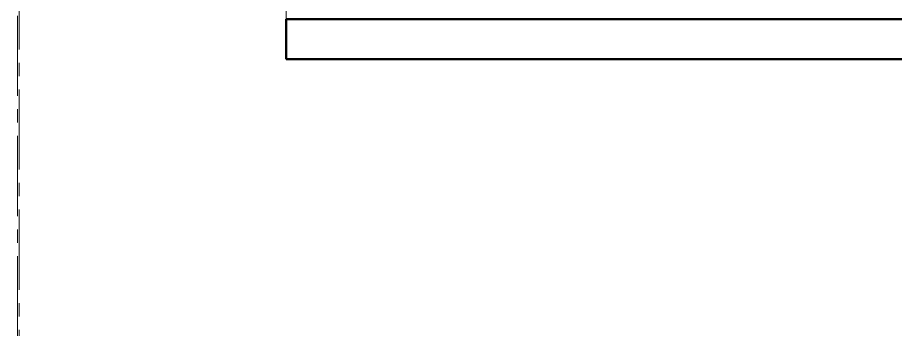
# Model space of a CAD drawing. Header units: millimetres. Extents: x -50460 to 50460, y -35640 to 35640.
# Drawn here: x -35235 to -35103.5, y 26431.4 to 26478.2 of the extents above; entities that cross this region are included whole.
import ezdxf

# ---------------------------------------------------------------- set-up
doc = ezdxf.new("R2010")
doc.units = ezdxf.units.MM
doc.linetypes.add('点画线', pattern=[18, 12, -2, 2, -2])
for name, color, linetype, lineweight in [('ACADSichtbare Kanten(DIN_Schmid)', 7, 'Continuous', 50), ('EB0', 7, 'Continuous', 15), ('中心线', 1, '点画线', 18), ('中心线层', 1, '点画线', 18), ('尺寸线层', 4, 'Continuous', 18), ('粗实线层_1', 7, 'Continuous', 15), ('细实线层', 3, 'Continuous', 18)]:
    doc.layers.add(name, color=color, linetype=linetype, lineweight=lineweight)

# ---------------------------------------------------------------- blocks, each defined once
blk = doc.blocks.new('*X956')
at = {"layer": 'ACADSichtbare Kanten(DIN_Schmid)', "linetype": 'Continuous', "lineweight": 50}
for p, q in [((-127.22, -23.41), (-297.22, -23.41)), ((-297.22, -23.41), (-297.22, -29.41)), ((-127.22, -29.41), (-297.22, -29.41))]:
    blk.add_line(p, q, dxfattribs=at)
at = {"layer": '粗实线层_1'}
blk.add_line((-297.22, 170.59), (-297.22, -29.41), dxfattribs=at)
blk = doc.blocks.new('*X952')
at = {"layer": '粗实线层_1'}
blk.add_blockref('*X956', (306.22, 62.41), dxfattribs=at)
blk = doc.blocks.new('*X950')
at = {"layer": '粗实线层_1'}
blk.add_blockref('*X952', (-194, -241), dxfattribs=at)
blk = doc.blocks.new('*X947')
at = {"layer": 'EB0'}
blk.add_blockref('*X950', (-790, 1048), dxfattribs=at)
blk = doc.blocks.new('*X805')
at = {"layer": '中心线', "linetype": '点画线', "lineweight": 18}
blk.add_line((-2530.25, 6547.5), (-2530.25, 5095.45), dxfattribs=at)
at = {"layer": '细实线层'}
blk.add_blockref('*X947', (-1515, 4855), dxfattribs=at)
at = {"layer": '中心线层'}
blk.add_line((-2530, 404.46), (-2530, 6480.5), dxfattribs=at)

msp = doc.modelspace()

# ---------------------------------------------------------------- block references
at = {"layer": '尺寸线层'}
msp.add_blockref('*X805', (-32704.742, 20776.945), dxfattribs=at)

doc.saveas('drawing.dxf')
